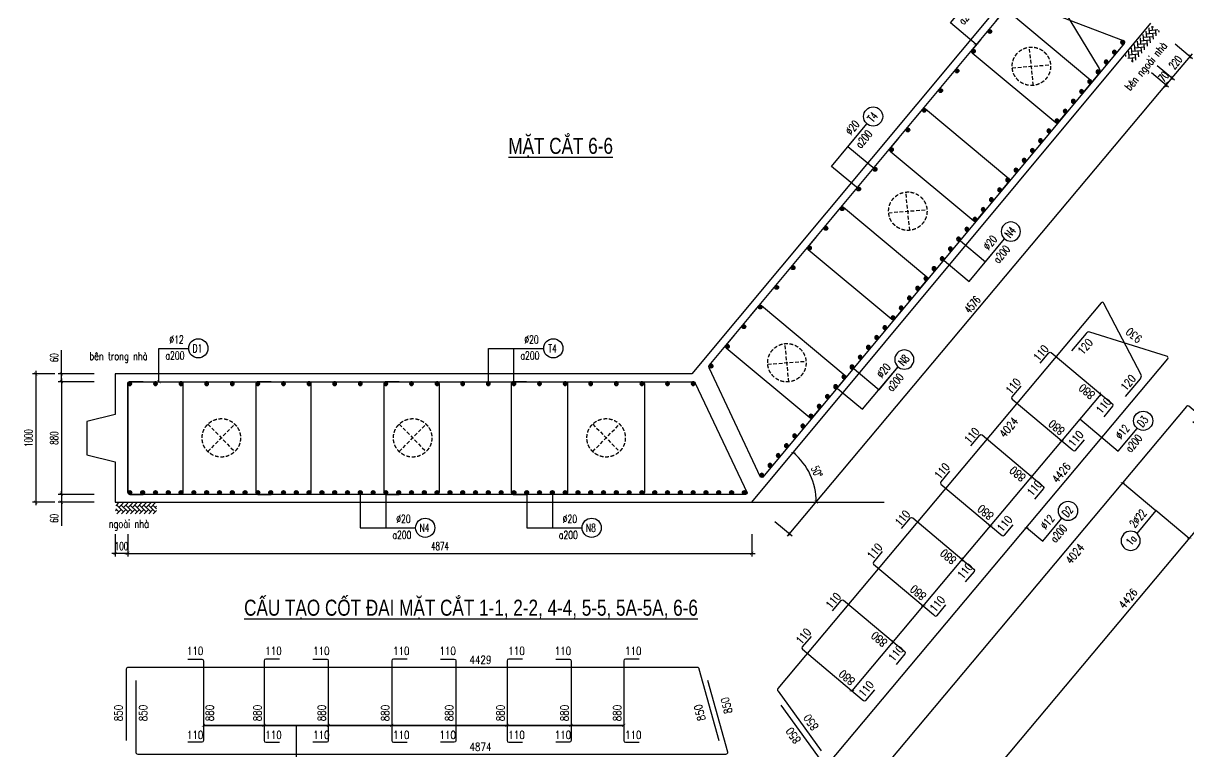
# Model space of a CAD drawing. Header units: millimetres. Extents: x -143483 to 1166745, y -1448440 to -1202244.
# Drawn here: x 1109439 to 1145852, y -1275944 to -1253205 of the extents above; entities that cross this region are included whole.
import ezdxf
from ezdxf.enums import TextEntityAlignment as Align

# ---------------------------------------------------------------- set-up
doc = ezdxf.new("R2010")
doc.units = ezdxf.units.MM
doc.header["$LTSCALE"] = 30
doc.header["$PDMODE"] = 3
doc.linetypes.add('DASHED', pattern=[19.05, 12.7, -6.35])
doc.layers.get('0').update_dxf_attribs({"lineweight": 9})
doc.layers.get('Defpoints').update_dxf_attribs({"lineweight": 9})
for name, color, linetype in [('ccu11-Cotthep', 9, 'Continuous'), ('ccu11-Dim', 8, 'Continuous'), ('ccu11-Hatch', 8, 'Continuous'), ('ccu11-Text', 31, 'Continuous'), ('ccu11-Thay', 7, 'Continuous'), ('ccu11-Thep', 4, 'Continuous'), ('ccu11-Thep doc', 4, 'Continuous'), ('ccu11-Thepdai', 6, 'Continuous'), ('Xref_ST_MBDV Cot vach 30.7.2022$0$Xref_ST_MBDV Cot vach 30.7.2022|Xref_ST_MBDV Cot vach 30.7.2022|Xref_ST_MBDV Cot vach 30.7.2022|Xref_ST_MBDV Cot vach 30.7.2022|ccu12-Thay', 7, 'Continuous')]:
    doc.layers.add(name, color=color, linetype=linetype)
doc.layers.add('ccu11-Khuat', color=9, linetype='DASHED', lineweight=30)
doc.layers.add('Vicom_thep doc', color=1, linetype='Continuous', lineweight=35)
doc.styles.add('ccu11-dim', font='vnsimli.shx', dxfattribs={"width": 0.65, "bigfont": 'bigfont.shx'})
doc.styles.add('ccu11-VnAvH-B', font='VHAVANB.TTF')
doc.styles.add('ccu11-vnsimli', font='vnsimli.shx', dxfattribs={"width": 0.8, "bigfont": 'vns.shx'})
doc.styles.add('ccu11-vnsimple', font='vnsimple.shx', dxfattribs={"bigfont": 'bigfont.shx'})
doc.styles.add('ccu11_simli', font='vnsimli.shx', dxfattribs={"width": 0.8})
doc.dimstyles.new('ccu11-100', dxfattribs={"dimscale": 100, "dimtxt": 2.5, "dimasz": 1, "dimexe": 1, "dimexo": 2, "dimgap": 1, "dimtad": 1, "dimdec": 0, "dimdsep": 46, "dimtxsty": 'ccu11-dim', "dimblk": 'ARCHTICK', "dimcen": -1, "dimdle": 1, "dimclrd": 256, "dimclre": 256, "dimclrt": 3, "dimadec": 0, "dimazin": 2, "dimtfac": 0.1, "dimtdec": 0, "dimtmove": 0, "dimatfit": 1, "dimldrblk": 'ARCHTICK', "dimfxl": 0, "dimtvp": 0.833333, "dimtolj": 1, "dimtzin": 12, "dimarcsym": 0})
doc.dimstyles.new('ccu11-100x4', dxfattribs={"dimscale": 100, "dimtxt": 2.5, "dimasz": 1, "dimexe": 1, "dimexo": 2, "dimgap": 1, "dimtad": 1, "dimdec": 0, "dimlfac": 0.25, "dimdsep": 46, "dimtxsty": 'ccu11-dim', "dimblk": 'ARCHTICK', "dimcen": -1, "dimdle": 1, "dimclrd": 256, "dimclre": 256, "dimclrt": 3, "dimadec": 0, "dimazin": 2, "dimtfac": 0.1, "dimtdec": 0, "dimtmove": 0, "dimatfit": 1, "dimldrblk": 'ARCHTICK', "dimfxl": 0, "dimtvp": 0.833333, "dimtolj": 1, "dimtzin": 12, "dimarcsym": 0})

# ---------------------------------------------------------------- blocks, each defined once
blk = doc.blocks.new('_ARCHTICK')
at = {"color": 0, "linetype": 'ByBlock', "const_width": 0.15}
blk.add_lwpolyline([(-0.5, -0.5), (0.5, 0.5)], dxfattribs=at)
blk = doc.blocks.new('*D3323')
at = {"layer": 'ccu11-Dim', "linetype": 'ByBlock', "lineweight": -2, "ltscale": 30, "transparency": 16777216}
for p, q in [((1110628, -1264153), (1110628, -1263414)), ((1111656, -1264153), (1110528, -1264153)), ((1110628, -1264393), (1110628, -1264153)), ((1111656, -1264393), (1110528, -1264393)), ((1110628, -1264393), (1110628, -1264493))]:
    blk.add_line(p, q, dxfattribs=at)
at = {"layer": 'Defpoints', "color": 0, "linetype": 'ByBlock', "ltscale": 30, "transparency": 16777216}
for p in [(1111856, -1264153), (1110628, -1264393), (1111856, -1264393)]:
    blk.add_point(p, dxfattribs=at)
at = {"layer": 'ccu11-Dim', "linetype": 'ByBlock', "lineweight": -2, "ltscale": 30, "transparency": 16777216, "xscale": 100, "yscale": 100, "zscale": 100}
for p, rotation in [((1110628, -1264153), 270), ((1110628, -1264393), 90)]:
    blk.add_blockref('_ARCHTICK', p, dxfattribs=dict(at, rotation=rotation))
at = {"layer": 'ccu11-Dim', "color": 3, "linetype": 'ByBlock', "ltscale": 30, "transparency": 16777216, "insert": (1110403, -1263645), "char_height": 250, "attachment_point": 5, "rotation": 90, "style": 'ccu11-dim'}
blk.add_mtext('\\A1;60', dxfattribs=at)
blk = doc.blocks.new('*D3324')
at = {"layer": 'ccu11-Dim', "linetype": 'ByBlock', "lineweight": -2, "ltscale": 30, "transparency": 16777216}
for p, q in [((1111656, -1264393), (1110528, -1264393)), ((1110628, -1264293), (1110628, -1268013)), ((1111656, -1267913), (1110528, -1267913))]:
    blk.add_line(p, q, dxfattribs=at)
at = {"layer": 'Defpoints', "color": 0, "linetype": 'ByBlock', "ltscale": 30, "transparency": 16777216}
for p in [(1111856, -1264393), (1110628, -1267913), (1111856, -1267913)]:
    blk.add_point(p, dxfattribs=at)
at = {"layer": 'ccu11-Dim', "linetype": 'ByBlock', "lineweight": -2, "ltscale": 30, "transparency": 16777216, "xscale": 100, "yscale": 100, "zscale": 100}
for p, rotation in [((1110628, -1264393), 90), ((1110628, -1267913), 270)]:
    blk.add_blockref('_ARCHTICK', p, dxfattribs=dict(at, rotation=rotation))
at = {"layer": 'ccu11-Dim', "color": 3, "linetype": 'ByBlock', "ltscale": 30, "transparency": 16777216, "insert": (1110403, -1266153), "char_height": 250, "attachment_point": 5, "rotation": 90, "style": 'ccu11-dim'}
blk.add_mtext('\\A1;880', dxfattribs=at)
blk = doc.blocks.new('*D3325')
at = {"layer": 'ccu11-Dim', "linetype": 'ByBlock', "lineweight": -2, "ltscale": 30, "transparency": 16777216}
for p, q in [((1110628, -1267913), (1110628, -1267813)), ((1111656, -1267913), (1110528, -1267913)), ((1111656, -1268153), (1110528, -1268153)), ((1110628, -1267913), (1110628, -1268153)), ((1110628, -1268153), (1110628, -1268893))]:
    blk.add_line(p, q, dxfattribs=at)
at = {"layer": 'Defpoints', "color": 0, "linetype": 'ByBlock', "ltscale": 30, "transparency": 16777216}
for p in [(1110628, -1267913), (1111856, -1267913), (1111856, -1268153)]:
    blk.add_point(p, dxfattribs=at)
at = {"layer": 'ccu11-Dim', "linetype": 'ByBlock', "lineweight": -2, "ltscale": 30, "transparency": 16777216, "xscale": 100, "yscale": 100, "zscale": 100}
for p, rotation in [((1110628, -1267913), 270), ((1110628, -1268153), 90)]:
    blk.add_blockref('_ARCHTICK', p, dxfattribs=dict(at, rotation=rotation))
at = {"layer": 'ccu11-Dim', "color": 3, "linetype": 'ByBlock', "ltscale": 30, "transparency": 16777216, "insert": (1110403, -1268661), "char_height": 250, "attachment_point": 5, "rotation": 90, "style": 'ccu11-dim'}
blk.add_mtext('\\A1;60', dxfattribs=at)
blk = doc.blocks.new('*D3326')
at = {"layer": 'ccu11-Dim', "linetype": 'ByBlock', "lineweight": -2, "ltscale": 30, "transparency": 16777216}
for p, q in [((1110428, -1264153), (1109728, -1264153)), ((1109828, -1264053), (1109828, -1268253)), ((1110428, -1268153), (1109728, -1268153))]:
    blk.add_line(p, q, dxfattribs=at)
at = {"layer": 'Defpoints', "color": 0, "linetype": 'ByBlock', "ltscale": 30, "transparency": 16777216}
for p in [(1110628, -1264153), (1109828, -1268153), (1110628, -1268153)]:
    blk.add_point(p, dxfattribs=at)
at = {"layer": 'ccu11-Dim', "linetype": 'ByBlock', "lineweight": -2, "ltscale": 30, "transparency": 16777216, "xscale": 100, "yscale": 100, "zscale": 100}
for p, rotation in [((1109828, -1264153), 90), ((1109828, -1268153), 270)]:
    blk.add_blockref('_ARCHTICK', p, dxfattribs=dict(at, rotation=rotation))
at = {"layer": 'ccu11-Dim', "color": 3, "linetype": 'ByBlock', "ltscale": 30, "transparency": 16777216, "insert": (1109603, -1266153), "char_height": 250, "attachment_point": 5, "rotation": 90, "style": 'ccu11-dim'}
blk.add_mtext('\\A1;1000', dxfattribs=at)
blk = doc.blocks.new('MCT')
at = {"ltscale": 0.005}
for p, q in [((-0.49, 0), (0.49, 0)), ((0.35, -0.35), (-0.35, 0.35)), ((-0.35, -0.35), (0.35, 0.35)), ((0, -0.49), (0, 0.49))]:
    blk.add_line(p, q, dxfattribs=at)
blk.add_circle((0, 0), 0.492, dxfattribs=at)
blk = doc.blocks.new('*U2281')
at = {"layer": 'ccu11-Thep doc', "xscale": -121.9200000001001, "yscale": 121.9200000001001, "zscale": 121.92, "rotation": 270}
blk.add_blockref('MCT', (0, 0), dxfattribs=at)
blk = doc.blocks.new('*U2282')
at = {"layer": 'ccu11-Thep doc', "color": 0, "linetype": 'ByBlock', "lineweight": -2, "transparency": 16777216}
for p in [(0, 0), (800, 0), (1600, 0), (2400, 0), (3200, 0), (4000, 0), (4800, 0), (5600, 0), (6400, 0), (7200, 0), (8000, 0), (8800, 0), (9600, 0), (10400, 0), (11200, 0), (12000, 0), (12800, 0), (13600, 0), (14400, 0), (15200, 0), (16000, 0), (16800, 0), (17600, 0)]:
    blk.add_blockref('*U2281', p, dxfattribs=at)
blk = doc.blocks.new('*U2285')
at = {"layer": 'ccu11-Thep doc', "xscale": -121.9200000001001, "yscale": 121.9200000001001, "zscale": 121.92, "rotation": 270}
blk.add_blockref('MCT', (0, 0), dxfattribs=at)
blk = doc.blocks.new('*U2286')
at = {"layer": 'ccu11-Thep doc', "color": 0, "linetype": 'ByBlock', "lineweight": -2, "transparency": 16777216}
for p in [(0, 0), (800, 0), (1600, 0), (2400, 0), (3200, 0), (4000, 0), (4800, 0), (5600, 0), (6400, 0), (7200, 0), (8000, 0), (8800, 0), (9600, 0), (10400, 0), (11200, 0), (12000, 0), (12800, 0), (13600, 0), (14400, 0), (15200, 0), (16000, 0), (16800, 0), (17600, 0), (18400, 0), (19200, 0)]:
    blk.add_blockref('*U2285', p, dxfattribs=at)
blk = doc.blocks.new('*D3331')
at = {"layer": 'ccu11-Dim', "linetype": 'ByBlock', "lineweight": -2, "ltscale": 30, "transparency": 16777216}
for p, q in [((1112708, -1269153), (1112708, -1269853)), ((1132203, -1269153), (1132203, -1269853)), ((1112608, -1269753), (1132303, -1269753))]:
    blk.add_line(p, q, dxfattribs=at)
at = {"layer": 'Defpoints', "color": 0, "linetype": 'ByBlock', "ltscale": 30, "transparency": 16777216}
for p in [(1112708, -1268953), (1132203, -1268953), (1132203, -1269753)]:
    blk.add_point(p, dxfattribs=at)
at = {"layer": 'ccu11-Dim', "linetype": 'ByBlock', "lineweight": -2, "ltscale": 30, "transparency": 16777216, "xscale": 100, "yscale": 100, "zscale": 100, "rotation": 180}
blk.add_blockref('_ARCHTICK', (1112708, -1269753), dxfattribs=at)
at = {"layer": 'ccu11-Dim', "linetype": 'ByBlock', "lineweight": -2, "ltscale": 30, "transparency": 16777216, "xscale": 100, "yscale": 100, "zscale": 100}
blk.add_blockref('_ARCHTICK', (1132203, -1269753), dxfattribs=at)
at = {"layer": 'ccu11-Dim', "color": 3, "linetype": 'ByBlock', "ltscale": 30, "transparency": 16777216, "insert": (1122456, -1269528), "char_height": 250, "attachment_point": 5, "style": 'ccu11-dim'}
blk.add_mtext('\\A1;4874', dxfattribs=at)
blk = doc.blocks.new('*D3332')
at = {"layer": 'ccu11-Dim', "linetype": 'ByBlock', "lineweight": -2, "ltscale": 30, "transparency": 16777216}
for p, q in [((1112308, -1269153), (1112308, -1269853)), ((1112708, -1269153), (1112708, -1269853)), ((1112308, -1269753), (1112208, -1269753)), ((1112708, -1269753), (1112308, -1269753)), ((1112708, -1269753), (1112808, -1269753))]:
    blk.add_line(p, q, dxfattribs=at)
at = {"layer": 'Defpoints', "color": 0, "linetype": 'ByBlock', "ltscale": 30, "transparency": 16777216}
for p in [(1112308, -1268953), (1112708, -1268953), (1112308, -1269753)]:
    blk.add_point(p, dxfattribs=at)
at = {"layer": 'ccu11-Dim', "linetype": 'ByBlock', "lineweight": -2, "ltscale": 30, "transparency": 16777216, "xscale": 100, "yscale": 100, "zscale": 100}
blk.add_blockref('_ARCHTICK', (1112308, -1269753), dxfattribs=at)
at = {"layer": 'ccu11-Dim', "linetype": 'ByBlock', "lineweight": -2, "ltscale": 30, "transparency": 16777216, "xscale": 100, "yscale": 100, "zscale": 100, "rotation": 180}
blk.add_blockref('_ARCHTICK', (1112708, -1269753), dxfattribs=at)
at = {"layer": 'ccu11-Dim', "color": 3, "linetype": 'ByBlock', "ltscale": 30, "transparency": 16777216, "insert": (1112508, -1269528), "char_height": 250, "attachment_point": 5, "style": 'ccu11-dim'}
blk.add_mtext('\\A1;100', dxfattribs=at)
blk = doc.blocks.new('SHD')
at = {"layer": 'ccu11-Cotthep'}
blk.add_circle((300, 0), 300, dxfattribs=at)
at = {"layer": 'ccu11-Cotthep', "color": 31, "style": 'ccu11_simli', "width": 0.8}
blk.add_attdef('DK', text='', height=250, dxfattribs=at).set_placement((-101, 65), align=Align.BOTTOM_RIGHT)
blk.add_attdef('KH', text='', height=250, dxfattribs=at).set_placement((300, 0), align=Align.MIDDLE)
blk.add_attdef('KC', text='', height=250, dxfattribs=at).set_placement((-101, -142), align=Align.TOP_RIGHT)
blk = doc.blocks.new('*D3333')
at = {"layer": 'ccu11-Dim', "lineweight": -2, "transparency": 16777216}
blk.add_arc((1132203, -1268153), 2014, 0, 50.177, dxfattribs=at)
at = {"layer": 'Defpoints', "color": 0, "transparency": 16777216}
for p in [(1144668, -1253205), (1134132, -1267573), (1132203, -1268153), (1132203, -1268153), (1136341, -1268153)]:
    blk.add_point(p, dxfattribs=at)
at = {"layer": 'ccu11-Dim', "lineweight": -2, "transparency": 16777216, "xscale": 100, "yscale": 100, "zscale": 100}
for p, rotation in [((1133493, -1266606), 140.1770003494885), ((1134217, -1268153), 270.0000000000017)]:
    blk.add_blockref('_ARCHTICK', p, dxfattribs=dict(at, rotation=rotation))
at = {"layer": 'ccu11-Dim', "color": 3, "transparency": 16777216, "insert": (1134231, -1267204), "char_height": 250, "attachment_point": 5, "rotation": 295.0885, "style": 'ccu11-dim'}
blk.add_mtext('\\A1;50\\M+1818B', dxfattribs=at)
blk = doc.blocks.new('*D3334')
at = {"layer": 'ccu11-Dim', "linetype": 'ByBlock', "lineweight": -2, "ltscale": 30, "transparency": 16777216}
for p, q in [((1145434, -1253848), (1145971, -1254298)), ((1145958, -1254157), (1145264, -1254984)), ((1144869, -1254522), (1145405, -1254972))]:
    blk.add_line(p, q, dxfattribs=at)
at = {"layer": 'Defpoints', "color": 0, "linetype": 'ByBlock', "ltscale": 30, "transparency": 16777216}
for p in [(1145281, -1253719), (1144716, -1254393), (1145328, -1254907)]:
    blk.add_point(p, dxfattribs=at)
at = {"layer": 'ccu11-Dim', "linetype": 'ByBlock', "lineweight": -2, "ltscale": 30, "transparency": 16777216, "xscale": 100, "yscale": 100, "zscale": 100}
for p, rotation in [((1145894, -1254233), 49.9999999935166), ((1145328, -1254907), 229.9999999935166)]:
    blk.add_blockref('_ARCHTICK', p, dxfattribs=dict(at, rotation=rotation))
at = {"layer": 'ccu11-Dim', "color": 3, "linetype": 'ByBlock', "ltscale": 30, "transparency": 16777216, "insert": (1145439, -1254426), "char_height": 250, "attachment_point": 5, "rotation": 50, "style": 'ccu11-dim'}
blk.add_mtext('\\A1;220', dxfattribs=at)
blk = doc.blocks.new('*D3335')
at = {"layer": 'ccu11-Dim', "linetype": 'ByBlock', "lineweight": -2, "ltscale": 30, "transparency": 16777216}
for p, q in [((1144689, -1254736), (1145225, -1255186)), ((1144869, -1254522), (1145405, -1254972)), ((1145148, -1255122), (1145084, -1255199)), ((1145328, -1254907), (1145148, -1255122)), ((1145328, -1254907), (1145393, -1254831))]:
    blk.add_line(p, q, dxfattribs=at)
at = {"layer": 'Defpoints', "color": 0, "linetype": 'ByBlock', "ltscale": 30, "transparency": 16777216}
for p in [(1144716, -1254393), (1144536, -1254608), (1145148, -1255122)]:
    blk.add_point(p, dxfattribs=at)
at = {"layer": 'ccu11-Dim', "linetype": 'ByBlock', "lineweight": -2, "ltscale": 30, "transparency": 16777216, "xscale": 100, "yscale": 100, "zscale": 100}
for p, rotation in [((1145148, -1255122), 49.99999999351658), ((1145328, -1254907), 229.9999999935166)]:
    blk.add_blockref('_ARCHTICK', p, dxfattribs=dict(at, rotation=rotation))
at = {"layer": 'ccu11-Dim', "color": 3, "linetype": 'ByBlock', "ltscale": 30, "transparency": 16777216, "insert": (1145066, -1254870), "char_height": 250, "attachment_point": 5, "rotation": 50, "style": 'ccu11-dim'}
blk.add_mtext('\\A1;70', dxfattribs=at)
blk = doc.blocks.new('*D3336')
at = {"layer": 'ccu11-Dim', "linetype": 'ByBlock', "lineweight": -2, "ltscale": 30, "transparency": 16777216}
for p, q in [((1144689, -1254736), (1145225, -1255186)), ((1133319, -1269220), (1145213, -1255045)), ((1132924, -1268757), (1133460, -1269207))]:
    blk.add_line(p, q, dxfattribs=at)
at = {"layer": 'Defpoints', "color": 0, "linetype": 'ByBlock', "ltscale": 30, "transparency": 16777216}
for p in [(1144536, -1254608), (1145148, -1255122), (1132771, -1268629)]:
    blk.add_point(p, dxfattribs=at)
at = {"layer": 'ccu11-Dim', "linetype": 'ByBlock', "lineweight": -2, "ltscale": 30, "transparency": 16777216, "xscale": 100, "yscale": 100, "zscale": 100}
for p, rotation in [((1145148, -1255122), 49.99999999351658), ((1133383, -1269143), 229.9999999935166)]:
    blk.add_blockref('_ARCHTICK', p, dxfattribs=dict(at, rotation=rotation))
at = {"layer": 'ccu11-Dim', "color": 3, "linetype": 'ByBlock', "ltscale": 30, "transparency": 16777216, "insert": (1139094, -1261988), "char_height": 250, "attachment_point": 5, "rotation": 50, "style": 'ccu11-dim'}
blk.add_mtext('\\A1;4576', dxfattribs=at)
blk = doc.blocks.new('*U2287')
at = {"layer": 'ccu11-Thep doc', "xscale": -121.9200000001001, "yscale": 121.9200000001001, "zscale": 121.92, "rotation": 270}
blk.add_blockref('MCT', (0, 0), dxfattribs=at)
blk = doc.blocks.new('*U2288')
at = {"layer": 'ccu11-Thep doc', "color": 0, "linetype": 'ByBlock', "lineweight": -2, "transparency": 16777216}
for p in [(0, 0), (800, 0), (1600, 0), (2400, 0), (3200, 0), (4000, 0), (4800, 0), (5600, 0), (6400, 0), (7200, 0), (8000, 0), (8800, 0), (9600, 0), (10400, 0), (11200, 0), (12000, 0), (12800, 0), (13600, 0), (14400, 0), (15200, 0), (16000, 0)]:
    blk.add_blockref('*U2287', p, dxfattribs=at)
blk = doc.blocks.new('*U2283')
at = {"layer": 'ccu11-Thep doc', "xscale": -121.9200000001001, "yscale": 121.9200000001001, "zscale": 121.92, "rotation": 270}
blk.add_blockref('MCT', (0, 0), dxfattribs=at)
blk = doc.blocks.new('*U2284')
at = {"layer": 'ccu11-Thep doc', "color": 0, "linetype": 'ByBlock', "lineweight": -2, "transparency": 16777216}
for p in [(0, 0), (800, 0), (1600, 0), (2400, 0), (3200, 0), (4000, 0), (4800, 0), (5600, 0), (6400, 0), (7200, 0), (8000, 0), (8800, 0), (9600, 0), (10400, 0), (11200, 0), (12000, 0), (12800, 0), (13600, 0), (14400, 0), (15200, 0), (16000, 0), (16800, 0), (17600, 0)]:
    blk.add_blockref('*U2283', p, dxfattribs=at)
blk = doc.blocks.new('ccu11_block_thep')
at = {"layer": 'ccu11-Thep', "color": 3}
for p, q in [((-0.4, 0), (0.4, 0)), ((-0.28, 0.28), (0.28, -0.28)), ((0.28, 0.28), (-0.28, -0.28)), ((0, 0.4), (0, -0.4))]:
    blk.add_line(p, q, dxfattribs=at)
at = {"layer": 'ccu11-Thep', "color": 1, "const_width": 0.0667}
blk.add_lwpolyline([(-0.4, 0, 1), (0.4, 0, 1), (-0.4, 0, 1)], format="xyb", dxfattribs=at)
at = {"layer": 'ccu11-Thep', "color": 1}
blk.add_circle((0, 0), 0.4, dxfattribs=at)
blk = doc.blocks.new('*U2289')
at = {"layer": 'Vicom_thep doc', "xscale": -150, "yscale": 150, "zscale": 150, "rotation": 180}
blk.add_blockref('ccu11_block_thep', (0, 0), dxfattribs=at)
blk = doc.blocks.new('*U2290')
at = {"layer": 'ccu11-Thep doc', "color": 0, "linetype": 'ByBlock', "lineweight": -2, "transparency": 16777216}
for p in [(0, 0), (800, 0), (1600, 0), (2400, 0), (3200, 0), (4000, 0), (4800, 0), (5600, 0), (6400, 0), (7200, 0), (8000, 0), (8800, 0), (9600, 0), (10400, 0), (11200, 0), (12000, 0), (12800, 0), (13600, 0), (14400, 0), (15200, 0), (16000, 0), (16800, 0), (17600, 0), (18400, 0)]:
    blk.add_blockref('*U2289', p, dxfattribs=at)
blk = doc.blocks.new('*U2291')
at = {"layer": 'Vicom_thep doc', "xscale": -150, "yscale": 150, "zscale": 150, "rotation": 180}
blk.add_blockref('ccu11_block_thep', (0, 0), dxfattribs=at)
blk = doc.blocks.new('*U2292')
at = {"layer": 'ccu11-Thep doc', "color": 0, "linetype": 'ByBlock', "lineweight": -2, "transparency": 16777216}
for p in [(0, 0), (800, 0), (1600, 0), (2400, 0), (3200, 0), (4000, 0), (4800, 0), (5600, 0), (6400, 0), (7200, 0), (8000, 0), (8800, 0), (9600, 0), (10400, 0), (11200, 0), (12000, 0), (12800, 0), (13600, 0), (14400, 0), (15200, 0), (16000, 0), (16800, 0)]:
    blk.add_blockref('*U2291', p, dxfattribs=at)

msp = doc.modelspace()

# ---------------------------------------------------------------- hatches: boundary and pattern name
at = {"layer": 'ccu11-Hatch', "ltscale": 10}
h = msp.add_hatch(dxfattribs=at)
h.set_pattern_fill('AR-HBONE', color=256, scale=25, angle=320.177, style=0)
h.set_pattern_definition([(95.1770003, (-2309180.95, -2621953.68), (90.5687895, 108.6153505), [300, -100]), (5.1770003, (-2309189.97, -2621854.09), (90.5687895, 108.6153505), [300, -100])])
h.paths.add_polyline_path([(1143861.54, -1254214.75), (1144132.44, -1254440.64), (1144960.09, -1253448.08), (1144678.2, -1253268.82)])
h = msp.add_hatch(dxfattribs=at)
h.set_pattern_fill('AR-HBONE', color=256, scale=25, angle=270, style=0)
h.set_pattern_definition([(45, (-2140686.93, 507934.23), (141.4213562, 4e-14), [300, -100]), (315, (-2140616.22, 508004.94), (141.4213562, 4e-14), [300, -100])])
h.paths.add_polyline_path([(1113600.06, -1268169.24), (1113600.06, -1268521.97), (1112307.7, -1268521.97), (1112350.56, -1268190.67)])

# ---------------------------------------------------------------- linework, layer by layer
at = {"layer": 'ccu11-Dim'}
msp.add_lwpolyline([(1132203.49, -1268153.04), (1136340.53, -1268153.04)], dxfattribs=at)
at = {"layer": 'ccu11-Khuat', "ltscale": 0.3}
for p, q in [((1140998.35, -1255143.26), (1140875.66, -1253949.55)), ((1140338.84, -1254593.33), (1141535.17, -1254499.47)), ((1137137.07, -1259667.03), (1137014.38, -1258473.31)), ((1136477.56, -1259117.1), (1137673.88, -1259023.24)), ((1133358.82, -1264398.31), (1133236.13, -1263204.59)), ((1132699.31, -1263848.38), (1133895.64, -1263754.52)), ((1115206.8, -1265717.33), (1116045.03, -1266576.03)), ((1115206.8, -1266576.03), (1116045.03, -1265717.33)), ((1121184.7, -1265717.33), (1122022.94, -1266576.03)), ((1121184.7, -1266576.03), (1122022.94, -1265717.33)), ((1127229.53, -1265717.33), (1128067.76, -1266576.03)), ((1127229.53, -1266576.03), (1128067.76, -1265717.33))]:
    msp.add_line(p, q, dxfattribs=at)
for centre in [(1140937.01, -1254546.4), (1137075.72, -1259070.17), (1133297.47, -1263801.45), (1115625.91, -1266146.68), (1121603.82, -1266146.68), (1127648.64, -1266146.68)]:
    msp.add_circle(centre, 600, dxfattribs=at)
at = {"layer": 'ccu11-Thay'}
for p, q in [((1112307.7, -1264153.04), (1112307.7, -1265413.04)), ((1112307.7, -1265413.04), (1111427.94, -1265633.04)), ((1111427.94, -1265633.04), (1111427.94, -1266673.04)), ((1111427.94, -1266673.04), (1112307.7, -1266893.04)), ((1112307.7, -1266893.04), (1112307.7, -1268153.04))]:
    msp.add_line(p, q, dxfattribs=at)
at = {"layer": 'ccu11-Thepdai'}
for points in [[(1139892.31, -1253060.99), (1140353.71, -1252507.65, -0.23620228), (1140496.52, -1252481.21), (1143805.88, -1253738.32, -0.5204497), (1143831.6, -1253833.18), (1132543.2, -1267370.88, -0.41421356), (1132472.78, -1267377.26), (1130872.83, -1263955.75, -0.41421356), (1130866.45, -1263885.33), (1141128.14, -1251578.91, -0.5204497), (1141226.08, -1251587.15), (1143057.51, -1254616.68, -0.23620228), (1143057.17, -1254761.92), (1142595.77, -1255315.26)], [(1139833.52, -1253131.49), (1140102.5, -1252808.92, -0.41421356), (1140187.01, -1252801.26), (1142798.3, -1254978.69, -0.41421356), (1142805.95, -1255063.19), (1142536.98, -1255385.76)], [(1139346.81, -1253715.19), (1139077.83, -1254037.76, 0.41421356), (1139085.49, -1254122.27), (1141696.78, -1256299.69, 0.41421356), (1141781.28, -1256292.03), (1142050.26, -1255969.46)], [(1137271.85, -1256203.6), (1137540.83, -1255881.03, -0.41421356), (1137625.33, -1255873.37), (1140236.62, -1258050.79, -0.41421356), (1140244.28, -1258135.3), (1139975.3, -1258457.87)], [(1136785.13, -1256787.3), (1136516.16, -1257109.87, 0.41421356), (1136523.81, -1257194.38), (1139135.1, -1259371.8, 0.41421356), (1139219.61, -1259364.14), (1139488.59, -1259041.57)], [(1134710.18, -1259275.7), (1134979.15, -1258953.13, -0.41421356), (1135063.66, -1258945.48), (1137674.95, -1261122.9, -0.41421356), (1137682.61, -1261207.4), (1137413.63, -1261529.98)], [(1134223.46, -1259859.4), (1133954.49, -1260181.97, 0.41421356), (1133962.14, -1260266.48), (1136573.43, -1262443.9, 0.41421356), (1136657.94, -1262436.25), (1136926.91, -1262113.68)], [(1132148.51, -1262347.81), (1132417.48, -1262025.24, -0.41421356), (1132501.99, -1262017.58), (1135113.28, -1264195, -0.41421356), (1135120.94, -1264279.51), (1134851.96, -1264602.08)], [(1143879.43, -1264855.81), (1144342.54, -1264303.89, 0.26628921), (1144365.31, -1264177.09), (1143201.32, -1261955.75, 0.64209887), (1143113.66, -1261931.59), (1133013.03, -1273969.06, 0.41421356), (1133020.42, -1274053.59), (1134367.74, -1275923.37)], [(1131661.79, -1262931.51), (1131392.81, -1263254.08, 0.41421356), (1131400.47, -1263338.59), (1134011.76, -1265516.01, 0.41421356), (1134096.27, -1265508.35), (1134365.24, -1265185.78)], [(1133108.74, -1274493.58), (1134467.97, -1276373.36, 0.41421356), (1134552.5, -1276365.96), (1145197.93, -1263679.22, 0.65283078), (1145157.41, -1263597.13), (1142764.68, -1262843.77, 0.30093739), (1142643.76, -1262888.21), (1142185.46, -1263434.39)], [(1113187.7, -1264393.04), (1112767.7, -1264393.04, 0.41421356), (1112707.7, -1264453.04), (1112707.7, -1267853.04, 0.41421356), (1112767.7, -1267913.04), (1113187.7, -1267913.04)], [(1132005.7, -1267913.04), (1112767.7, -1267913.04, -0.41421356), (1112707.7, -1267853.04), (1112707.7, -1264443.04, -0.41421356), (1112757.7, -1264393.04), (1130385.7, -1264393.04, -0.41421356), (1130435.7, -1264443.04), (1132055.7, -1267863.04, -0.41421356), (1132005.7, -1267913.04)], [(1113947.7, -1264393.04), (1114367.7, -1264393.04, -0.41421356), (1114427.7, -1264453.04), (1114427.7, -1267853.04, -0.41421356), (1114367.7, -1267913.04), (1113947.7, -1267913.04)], [(1117187.7, -1264393.04), (1116767.7, -1264393.04, 0.41421356), (1116707.7, -1264453.04), (1116707.7, -1267853.04, 0.41421356), (1116767.7, -1267913.04), (1117187.7, -1267913.04)], [(1117947.7, -1264393.04), (1118367.7, -1264393.04, -0.41421356), (1118427.7, -1264453.04), (1118427.7, -1267853.04, -0.41421356), (1118367.7, -1267913.04), (1117947.7, -1267913.04)], [(1121187.7, -1264393.04), (1120767.7, -1264393.04, 0.41421356), (1120707.7, -1264453.04), (1120707.7, -1267853.04, 0.41421356), (1120767.7, -1267913.04), (1121187.7, -1267913.04)], [(1121947.7, -1264393.04), (1122367.7, -1264393.04, -0.41421356), (1122427.7, -1264453.04), (1122427.7, -1267853.04, -0.41421356), (1122367.7, -1267913.04), (1121947.7, -1267913.04)], [(1125164.45, -1264393.04), (1124744.45, -1264393.04, 0.41421356), (1124684.45, -1264453.04), (1124684.45, -1267853.04, 0.41421356), (1124744.45, -1267913.04), (1125164.45, -1267913.04)], [(1125963.96, -1264393.04), (1126383.96, -1264393.04, -0.41421356), (1126443.96, -1264453.04), (1126443.96, -1267853.04, -0.41421356), (1126383.96, -1267913.04), (1125963.96, -1267913.04)], [(1128367.68, -1264393.04), (1128787.68, -1264393.04, -0.41421356), (1128847.68, -1264453.04), (1128847.68, -1267853.04, -0.41421356), (1128787.68, -1267913.04), (1128367.68, -1267913.04)], [(1147546.21, -1266580.37), (1145853.26, -1265159.81, 0.41421356), (1145782.81, -1265165.98), (1136168.58, -1276623.78, 0.41421356), (1136174.74, -1276694.22), (1137530.41, -1278516.74)], [(1112667.89, -1275594.83), (1112667.89, -1273360.85, -0.41421356), (1112727.89, -1273300.85), (1130487.26, -1273300.85, -0.41421356), (1130547.26, -1273360.85), (1131167.87, -1275594.83)], [(1112952.89, -1273726.87), (1112952.89, -1275960.85, 0.41421356), (1113012.89, -1276020.85), (1131392.98, -1276020.85, 0.41421356), (1131452.98, -1275960.85), (1130832.37, -1273726.87)]]:
    msp.add_lwpolyline(points, format="xyb", dxfattribs=at)
at = {"layer": 'ccu11-Thepdai', "flags": 128}
for points in [[(1141209, -1263816.83), (1141485.4, -1263487.43, -0.38911631), (1141555.84, -1263481.27), (1143428.64, -1265052.73), (1143468.7, -1265086.35, -0.38911631), (1143474.87, -1265156.79), (1143198.47, -1265486.19)], [(1140604.25, -1264537.54), (1140327.85, -1264866.94, 0.38911631), (1140334.01, -1264937.38), (1142206.81, -1266508.85), (1142246.88, -1266542.47, 0.38911631), (1142317.32, -1266536.3), (1142593.72, -1266206.9)], [(1139048.46, -1266391.66), (1139324.86, -1266062.26, -0.38911631), (1139395.3, -1266056.1), (1141268.1, -1267627.56), (1141308.17, -1267661.18, -0.38911631), (1141314.33, -1267731.62), (1141037.93, -1268061.02)], [(1138379.75, -1267188.6), (1138103.35, -1267518, 0.38911631), (1138109.51, -1267588.44), (1139982.31, -1269159.9), (1140022.38, -1269193.52, 0.38911631), (1140092.82, -1269187.36), (1140369.22, -1268857.96)], [(1136881.1, -1268974.62), (1137157.5, -1268645.22, -0.38911631), (1137227.94, -1268639.06), (1139100.74, -1270210.52), (1139140.8, -1270244.14, -0.38911631), (1139146.97, -1270314.58), (1138870.57, -1270643.98)], [(1136276.35, -1269695.33), (1135999.95, -1270024.73, 0.38911631), (1136006.11, -1270095.17), (1137878.91, -1271666.64), (1137918.98, -1271700.26, 0.38911631), (1137989.42, -1271694.09), (1138265.82, -1271364.69)], [(1134720.56, -1271549.45), (1134996.96, -1271220.05, -0.38911631), (1135067.4, -1271213.89), (1136940.2, -1272785.35), (1136980.27, -1272818.97, -0.38911631), (1136986.43, -1272889.41), (1136710.03, -1273218.81)], [(1134051.85, -1272346.39), (1133775.45, -1272675.79, 0.38911631), (1133781.61, -1272746.23), (1135654.41, -1274317.69), (1135694.48, -1274351.31, 0.38911631), (1135764.92, -1274345.15), (1136041.32, -1274015.75)], [(1114584.09, -1273053.6), (1115014.09, -1273053.6, -0.38911631), (1115064.09, -1273103.6), (1115064.09, -1275548.37), (1115064.09, -1275600.66, -0.38911631), (1115014.09, -1275650.66), (1114584.09, -1275650.66)], [(1117442.23, -1273053.6), (1117012.23, -1273053.6, 0.38911631), (1116962.23, -1273103.6), (1116962.23, -1275548.37), (1116962.23, -1275600.66, 0.38911631), (1117012.23, -1275650.66), (1117442.23, -1275650.66)], [(1118488.61, -1273053.6), (1118918.61, -1273053.6, -0.38911631), (1118968.61, -1273103.6), (1118968.61, -1275548.37), (1118968.61, -1275600.66, -0.38911631), (1118918.61, -1275650.66), (1118488.61, -1275650.66)], [(1121432.74, -1273053.6), (1121002.74, -1273053.6, 0.38911631), (1120952.74, -1273103.6), (1120952.74, -1275548.37), (1120952.74, -1275600.66, 0.38911631), (1121002.74, -1275650.66), (1121432.74, -1275650.66)], [(1122473.07, -1273053.6), (1122903.07, -1273053.6, -0.38911631), (1122953.07, -1273103.6), (1122953.07, -1275548.37), (1122953.07, -1275600.66, -0.38911631), (1122903.07, -1275650.66), (1122473.07, -1275650.66)], [(1125035.37, -1273053.6), (1124605.37, -1273053.6, 0.38911631), (1124555.37, -1273103.6), (1124555.37, -1275548.37), (1124555.37, -1275600.66, 0.38911631), (1124605.37, -1275650.66), (1125035.37, -1275650.66)], [(1126075.71, -1273053.6), (1126505.71, -1273053.6, -0.38911631), (1126555.71, -1273103.6), (1126555.71, -1275548.37), (1126555.71, -1275600.66, -0.38911631), (1126505.71, -1275650.66), (1126075.71, -1275650.66)], [(1128681.41, -1273053.6), (1128251.41, -1273053.6, 0.38911631), (1128201.41, -1273103.6), (1128201.41, -1275548.37), (1128201.41, -1275600.66, 0.38911631), (1128251.41, -1275650.66), (1128681.41, -1275650.66)]]:
    msp.add_lwpolyline(points, format="xyb", dxfattribs=at)
at = {"layer": 'ccu11-Thepdai', "linetype": 'ByBlock', "ltscale": 30}
msp.add_lwpolyline([(1136305.62, -1277176.09), (1137661.3, -1278998.61, 0.41421356), (1137731.74, -1278992.44), (1147683.26, -1267132.68, 0.41421356), (1147677.1, -1267062.24), (1145984.14, -1265641.68)], format="xyb", dxfattribs=at)
at = {"layer": 'Xref_ST_MBDV Cot vach 30.7.2022$0$Xref_ST_MBDV Cot vach 30.7.2022|Xref_ST_MBDV Cot vach 30.7.2022|Xref_ST_MBDV Cot vach 30.7.2022|Xref_ST_MBDV Cot vach 30.7.2022|ccu12-Thay', "ltscale": 10}
for p, q in [((1141596.07, -1250642.99), (1130330.73, -1264153.04)), ((1132203.49, -1268153.04), (1144668.17, -1253204.66)), ((1130330.73, -1264153.04), (1112307.7, -1264153.04)), ((1112307.7, -1268153.04), (1132203.49, -1268153.04))]:
    msp.add_line(p, q, dxfattribs=at)

# ---------------------------------------------------------------- block references
at = {"layer": 'ccu11-Cotthep'}
ref = msp.add_blockref('SHD', (1139007.8, -1252482.41), dxfattribs=dict(at, xscale=-1, rotation=230))
ref.add_attrib('KH', 'D2', dxfattribs={"color": 31, "height": 250, "rotation": 50, "style": 'ccu11-vnsimple', "width": 0.7}).set_placement((1139184.56, -1252271.75), align=Align.MIDDLE_CENTER)
ref.add_attrib('KC', 'a200', dxfattribs={"color": 31, "height": 250, "rotation": 50, "style": 'ccu11-vnsimple', "width": 0.7}).set_placement((1138817.62, -1252882.3), align=Align.TOP_CENTER)
ref.add_attrib('DK', '`12', dxfattribs={"color": 31, "height": 250, "rotation": 50, "style": 'ccu11-vnsimple', "width": 0.7}).set_placement((1138710.44, -1252729.97), align=Align.BOTTOM_CENTER)
ref = msp.add_blockref('SHD', (1135800.25, -1256344.48), dxfattribs=dict(at, rotation=50.17700000000001))
ref.add_attrib('KH', 'T4', dxfattribs={"color": 31, "height": 250, "rotation": 50.177, "style": 'ccu11-vnsimple', "width": 0.7}).set_placement((1135976.36, -1256133.28), align=Align.MIDDLE_CENTER)
ref.add_attrib('KC', 'a200', dxfattribs={"color": 31, "height": 250, "rotation": 50.177, "style": 'ccu11-vnsimple', "width": 0.7}).set_placement((1135602.58, -1256737.69), align=Align.TOP_CENTER)
ref.add_attrib('DK', '`20', dxfattribs={"color": 31, "height": 250, "rotation": 50.177, "style": 'ccu11-vnsimple', "width": 0.7}).set_placement((1135498.78, -1256588.9), align=Align.BOTTOM_CENTER)
ref = msp.add_blockref('SHD', (1140101.77, -1259935.73), dxfattribs=dict(at, xscale=-1, rotation=230))
ref.add_attrib('KH', 'N4', dxfattribs={"color": 31, "height": 250, "rotation": 50, "style": 'ccu11-vnsimple', "width": 0.7}).set_placement((1140278.53, -1259725.07), align=Align.MIDDLE_CENTER)
ref.add_attrib('KC', 'a200', dxfattribs={"color": 31, "height": 250, "rotation": 50, "style": 'ccu11-vnsimple', "width": 0.7}).set_placement((1139911.05, -1260335.18), align=Align.TOP_CENTER)
ref.add_attrib('DK', '`20', dxfattribs={"color": 31, "height": 250, "rotation": 50, "style": 'ccu11-vnsimple', "width": 0.7}).set_placement((1139799.23, -1260178.96), align=Align.BOTTOM_CENTER)
ref = msp.add_blockref('SHD', (1114606.38, -1263352.68), dxfattribs=at)
ref.add_attrib('KH', 'D1', dxfattribs={"color": 31, "height": 250, "style": 'ccu11-vnsimple', "width": 0.7}).set_placement((1114881.38, -1263352.68), align=Align.MIDDLE_CENTER)
ref.add_attrib('KC', 'a200', dxfattribs={"color": 31, "height": 250, "style": 'ccu11-vnsimple', "width": 0.7}).set_placement((1114177.8, -1263452.68), align=Align.TOP_CENTER)
ref.add_attrib('DK', '`12', dxfattribs={"color": 31, "height": 250, "style": 'ccu11-vnsimple', "width": 0.7}).set_placement((1114225.6, -1263277.68), align=Align.BOTTOM_CENTER)
ref = msp.add_blockref('SHD', (1125697.87, -1263352.68), dxfattribs=at)
ref.add_attrib('KH', 'T4', dxfattribs={"color": 31, "height": 250, "style": 'ccu11-vnsimple', "width": 0.7}).set_placement((1125972.87, -1263352.68), align=Align.MIDDLE_CENTER)
ref.add_attrib('KC', 'a200', dxfattribs={"color": 31, "height": 250, "style": 'ccu11-vnsimple', "width": 0.7}).set_placement((1125269.29, -1263452.68), align=Align.TOP_CENTER)
ref.add_attrib('DK', '`20', dxfattribs={"color": 31, "height": 250, "style": 'ccu11-vnsimple', "width": 0.7}).set_placement((1125317.09, -1263277.68), align=Align.BOTTOM_CENTER)
ref = msp.add_blockref('SHD', (1136774.03, -1263931.51), dxfattribs=dict(at, xscale=-1, rotation=230))
ref.add_attrib('KH', 'N8', dxfattribs={"color": 31, "height": 250, "rotation": 50, "style": 'ccu11-vnsimple', "width": 0.7}).set_placement((1136950.8, -1263720.85), align=Align.MIDDLE_CENTER)
ref.add_attrib('KC', 'a200', dxfattribs={"color": 31, "height": 250, "rotation": 50, "style": 'ccu11-vnsimple', "width": 0.7}).set_placement((1136583.32, -1264330.95), align=Align.TOP_CENTER)
ref.add_attrib('DK', '`20', dxfattribs={"color": 31, "height": 250, "rotation": 50, "style": 'ccu11-vnsimple', "width": 0.7}).set_placement((1136471.5, -1264174.73), align=Align.BOTTOM_CENTER)
ref = msp.add_blockref('SHD', (1144236.95, -1265843.42), dxfattribs=dict(at, rotation=50))
ref.add_attrib('KH', 'D3', dxfattribs={"color": 31, "height": 250, "rotation": 50, "style": 'ccu11-vnsimple', "width": 0.7}).set_placement((1144413.72, -1265632.76), align=Align.MIDDLE_CENTER)
ref.add_attrib('KC', 'a200', dxfattribs={"color": 31, "height": 250, "rotation": 50, "style": 'ccu11-vnsimple', "width": 0.7}).set_placement((1144038.07, -1266236.01), align=Align.TOP_CENTER)
ref.add_attrib('DK', '`12', dxfattribs={"color": 31, "height": 250, "rotation": 50, "style": 'ccu11-vnsimple', "width": 0.7}).set_placement((1143934.73, -1266086.91), align=Align.BOTTOM_CENTER)
at = {"layer": 'ccu11-Cotthep', "yscale": 100, "zscale": 100}
for p, xscale, rotation in [((1141881.7, -1266236.05), -100, 230), ((1140932.58, -1267367.17), 100, 229.9999999999999), ((1139657.2, -1268887.1), -100, 230), ((1137553.8, -1271393.84), -100, 230), ((1136604.68, -1272524.96), 100, 229.9999999999999), ((1135329.3, -1274044.9), -100, 230), ((1115064.09, -1275123.97), 100, 180), ((1116962.23, -1275123.97), 100, 180), ((1118968.61, -1275123.97), 100, 180), ((1120952.74, -1275123.97), 100, 180), ((1124555.37, -1275123.97), 100, 180), ((1126555.71, -1275123.97), 100, 180), ((1128201.41, -1275123.97), 100, 180)]:
    msp.add_blockref('_ARCHTICK', p, dxfattribs=dict(at, xscale=xscale, rotation=rotation))
at = {"layer": 'ccu11-Cotthep'}
ref = msp.add_blockref('SHD', (1141889.68, -1268657.9), dxfattribs=dict(at, rotation=50))
ref.add_attrib('KH', 'D2', dxfattribs={"color": 31, "height": 250, "rotation": 50, "style": 'ccu11-vnsimple', "width": 0.7}).set_placement((1142066.44, -1268447.24), align=Align.MIDDLE_CENTER)
ref.add_attrib('KC', 'a200', dxfattribs={"color": 31, "height": 250, "rotation": 50, "style": 'ccu11-vnsimple', "width": 0.7}).set_placement((1141690.79, -1269050.5), align=Align.TOP_CENTER)
ref.add_attrib('DK', '`12', dxfattribs={"color": 31, "height": 250, "rotation": 50, "style": 'ccu11-vnsimple', "width": 0.7}).set_placement((1141587.46, -1268901.39), align=Align.BOTTOM_CENTER)
ref = msp.add_blockref('SHD', (1121696.7, -1268953.4), dxfattribs=at)
ref.add_attrib('KH', 'N4', dxfattribs={"color": 31, "height": 250, "style": 'ccu11-vnsimple', "width": 0.7}).set_placement((1121971.7, -1268953.4), align=Align.MIDDLE_CENTER)
ref.add_attrib('KC', 'a200', dxfattribs={"color": 31, "height": 250, "style": 'ccu11-vnsimple', "width": 0.7}).set_placement((1121268.12, -1269053.4), align=Align.TOP_CENTER)
ref.add_attrib('DK', '`20', dxfattribs={"color": 31, "height": 250, "style": 'ccu11-vnsimple', "width": 0.7}).set_placement((1121315.92, -1268878.4), align=Align.BOTTOM_CENTER)
ref = msp.add_blockref('SHD', (1126897.87, -1268953.4), dxfattribs=at)
ref.add_attrib('KH', 'N8', dxfattribs={"color": 31, "height": 250, "style": 'ccu11-vnsimple', "width": 0.7}).set_placement((1127172.87, -1268953.4), align=Align.MIDDLE_CENTER)
ref.add_attrib('KC', 'a200', dxfattribs={"color": 31, "height": 250, "style": 'ccu11-vnsimple', "width": 0.7}).set_placement((1126469.29, -1269053.4), align=Align.TOP_CENTER)
ref.add_attrib('DK', '`20', dxfattribs={"color": 31, "height": 250, "style": 'ccu11-vnsimple', "width": 0.7}).set_placement((1126517.09, -1268878.4), align=Align.BOTTOM_CENTER)
ref = msp.add_blockref('SHD', (1144232.28, -1269129.61), dxfattribs=dict(at, xscale=-1, rotation=49.99999999999999))
ref.add_attrib('KH', '1a', dxfattribs={"color": 31, "height": 250, "rotation": 50, "style": 'ccu11-vnsimple', "width": 0.7}).set_placement((1144055.52, -1269340.27), align=Align.MIDDLE_CENTER)
ref.add_attrib('DK', '2`22', dxfattribs={"color": 31, "height": 250, "rotation": 50, "style": 'ccu11-vnsimple', "width": 0.7}).set_placement((1144419.59, -1268789.71), align=Align.BOTTOM_CENTER)
at = {"layer": 'ccu11-Thep doc', "xscale": -1}
for name, p, rotation in [('*U2288', (1141173.2, -1251618.01), 50.17700069890327), ('*U2286', (1112767.7, -1267853.04), 180), ('*U2290', (1113168.87, -1267853.04), 180)]:
    msp.add_blockref(name, p, dxfattribs=dict(at, rotation=rotation))
at = {"layer": 'ccu11-Thep doc'}
for name, p, rotation in [('*U2284', (1143785.04, -1253795.88), 230.1770000001006), ('*U2292', (1143529.41, -1254103.54), 230.177)]:
    msp.add_blockref(name, p, dxfattribs=dict(at, rotation=rotation))
msp.add_blockref('*U2282', (1112767.7, -1264453.04), dxfattribs=at)

# ---------------------------------------------------------------- texts
at = {"layer": 'ccu11-Text', "linetype": 'Continuous', "style": 'ccu11-vnsimli', "width": 0.75}
msp.add_text('bªn ngoµi nhµ', height=250, rotation=50.177, dxfattribs=at).set_placement((1144609.46, -1254623.87), align=Align.CENTER)
at = {"layer": 'ccu11-Text', "color": 6, "style": 'ccu11-VnAvH-B', "width": 0.8}
for s, p in [('%%UmÆt c¾t 6-6', (1126228.78, -1257280.13)), ('%%ucÊu t¹o cèt ®ai mÆt c¾t 1-1, 2-2, 4-4, 5-5, 5a-5a, 6-6', (1123426.98, -1271699.45))]:
    msp.add_text(s, height=500, dxfattribs=at).set_placement(p, align=Align.CENTER)
at = {"layer": 'ccu11-Text', "style": 'ccu11-vnsimli', "width": 0.8}
for s, rotation, p in [('930', 140, (1144417.42, -1263015.93)), ('120', 50, (1142546.8, -1263574.11)), ('110', 50, (1141165.51, -1263774.64)), ('120', 50, (1143889.76, -1264700.98)), ('110', 50, (1140298.04, -1264808.46)), ('880', 140, (1142946.37, -1264769.05)), ('110', 50, (1143122.54, -1265416.77)), ('4024', 50, (1140104.88, -1266163.36)), ('880', 140, (1142004.39, -1265891.66)), ('110', 50, (1139004.98, -1266349.47)), ('110', 50, (1142255.06, -1266450.6)), ('110', 50, (1138073.54, -1267459.52)), ('880', 140, (1140785.84, -1267343.88)), ('4426', 50, (1141744.33, -1267578.49)), ('110', 50, (1140962, -1267991.6)), ('880', 140, (1139779.89, -1268542.71)), ('110', 50, (1136837.61, -1268932.43)), ('110', 50, (1140030.56, -1269101.65)), ('110', 50, (1135970.14, -1269966.25)), ('880', 140, (1138618.47, -1269926.84)), ('4024', 50, (1142171.07, -1270108.18)), ('110', 50, (1138794.64, -1270574.57)), ('880', 140, (1137676.49, -1271049.45)), ('110', 50, (1134677.08, -1271507.26)), ('110', 50, (1137927.16, -1271608.39)), ('4426', 50, (1143833.97, -1271503.52)), ('110', 50, (1133745.64, -1272617.31)), ('880', 140, (1136457.94, -1272501.67)), ('110', 50, (1136634.1, -1273149.39)), ('880', 140, (1135451.99, -1273700.5)), ('110', 50, (1135702.66, -1274259.44)), ('850', 104.9241, (1131599.15, -1274719)), ('850', 90, (1112538.84, -1274996.58)), ('850', 90, (1113307.03, -1274996.58)), ('880', 90, (1115386.97, -1274996.58)), ('880', 90, (1116881.2, -1274996.58)), ('880', 90, (1118887.57, -1274996.58)), ('880', 90, (1120871.7, -1274996.58)), ('880', 90, (1122872.04, -1274996.58)), ('880', 90, (1124474.34, -1274996.58)), ('880', 90, (1126474.67, -1274996.58)), ('880', 90, (1128120.37, -1274996.58)), ('850', 104.9241, (1130762.76, -1274941.92)), ('850', 125.699677, (1134301.96, -1275164.14)), ('850', 125.699677, (1133749.82, -1275577.49))]:
    msp.add_text(s, height=250, rotation=rotation, dxfattribs=at).set_placement(p)
at = {"layer": 'ccu11-Text', "linetype": 'Continuous', "style": 'ccu11-vnsimli', "width": 0.75}
for s, p in [('bªn trong nhµ', (1112413.06, -1263716.27)), ('ngoµi nhµ', (1112736.87, -1268956.36))]:
    msp.add_text(s, height=250, dxfattribs=at).set_placement(p, align=Align.CENTER)
at = {"layer": 'ccu11-Text', "style": 'ccu11-vnsimli', "width": 0.8}
for s, p in [('110', (1114550.36, -1272924.48)), ('110', (1116999.77, -1272924.48)), ('110', (1118492.97, -1272924.48)), ('110', (1120990.28, -1272924.48)), ('110', (1122439.34, -1272924.48)), ('4429', (1123378.96, -1273200.85)), ('110', (1124592.91, -1272924.48)), ('110', (1126041.98, -1272924.48)), ('110', (1128238.95, -1272924.48)), ('110', (1114550.36, -1275547.88)), ('110', (1116999.77, -1275547.88)), ('110', (1118492.97, -1275547.88)), ('110', (1120990.28, -1275547.88)), ('110', (1122439.34, -1275547.88)), ('110', (1124592.91, -1275547.88)), ('110', (1126041.98, -1275547.88)), ('110', (1128238.95, -1275547.88)), ('4874', (1123378.96, -1275920.85))]:
    msp.add_text(s, height=250, dxfattribs=at).set_placement(p)

# ---------------------------------------------------------------- dimensions: what is measured, and where the dimension line sits
at = {"layer": 'ccu11-Dim'}
dim = msp.add_angular_dim_2l(base=(1134132.12, -1267573.48), line1=((1132203.49, -1268153.04), (1136340.53, -1268153.04)), line2=((1132203.49, -1268153.04), (1144668.17, -1253204.66)), dimstyle='ccu11-100', override={"dimadec": 0}, dxfattribs=at)
dim.commit()
dim.dimension.update_dxf_attribs({"geometry": '*D3333', "text_midpoint": (1134231.09, -1267203.74)})
at = {"layer": 'ccu11-Dim', "linetype": 'ByBlock', "ltscale": 30}
for base, p1, p2, angle, picture, middle in [((1145328.47, -1254907.47), (1145281.28, -1253719.12), (1144715.63, -1254393.24), 50, '*D3334', (1145438.93, -1254425.79)), ((1145148.49, -1255121.96), (1132770.54, -1268628.85), (1144535.65, -1254607.73), 50, '*D3336', (1139093.57, -1261987.9)), ((1109827.94, -1268153.04), (1110627.94, -1264153.04), (1110627.94, -1268153.04), 90, '*D3326', (1109602.94, -1266153.04))]:
    dim = msp.add_linear_dim(base=base, p1=p1, p2=p2, angle=angle, dimstyle='ccu11-100x4', dxfattribs=at)
    dim.commit()
    dim.dimension.update_dxf_attribs({"geometry": picture, "text_midpoint": middle})
for base, p1, p2, angle, override, picture, middle in [((1145148.49, -1255121.96), (1144715.63, -1254393.24), (1144535.65, -1254607.73), 50, {"dimtix": 1}, '*D3335', (1145066.12, -1254870.09)), ((1110627.94, -1267913.04), (1111856.33, -1264393.04), (1111856.33, -1267913.04), 90, {"dimtmove": 1}, '*D3324', (1110402.94, -1266153.04))]:
    dim = msp.add_linear_dim(base=base, p1=p1, p2=p2, angle=angle, dimstyle='ccu11-100x4', override=override, dxfattribs=at)
    dim.commit()
    dim.dimension.update_dxf_attribs({"geometry": picture, "text_midpoint": middle})
for base, p1, p2, angle, picture, middle in [((1110627.94, -1264393.04), (1111856.33, -1264153.04), (1111856.33, -1264393.04), 90, '*D3323', (1110627.94, -1263645.06)), ((1110627.94, -1267913.04), (1111856.33, -1268153.04), (1111856.33, -1267913.04), 270, '*D3325', (1110627.94, -1268661.02))]:
    dim = msp.add_linear_dim(base=base, p1=p1, p2=p2, angle=angle, dimstyle='ccu11-100x4', dxfattribs=at)
    dim.commit()
    dim.dimension.update_dxf_attribs({"geometry": picture, "text_midpoint": middle, "dimtype": 160})
dim = msp.add_linear_dim(base=(1112307.7, -1269753.4), p1=(1112707.7, -1268953.4), p2=(1112307.7, -1268953.4), dimstyle='ccu11-100x4', override={"dimtix": 1}, dxfattribs=at)
dim.commit()
dim.dimension.update_dxf_attribs({"geometry": '*D3332', "text_midpoint": (1112507.7, -1269528.4)})
dim = msp.add_linear_dim(base=(1132203.49, -1269753.4), p1=(1112707.7, -1268953.4), p2=(1132203.49, -1268953.4), dimstyle='ccu11-100x4', dxfattribs=at)
dim.commit()
dim.dimension.update_dxf_attribs({"geometry": '*D3331', "text_midpoint": (1122455.59, -1269528.4)})

# ---------------------------------------------------------------- leaders
at = {"layer": 'ccu11-Cotthep', "linetype": 'ByBlock', "ltscale": 30}
for points in [[(1139207.61, -1253862.79), (1138410.65, -1253194.06), (1139007.8, -1252482.41)], [(1113677.38, -1264393.04), (1113677.38, -1263352.68), (1114606.38, -1263352.68)], [(1143103.53, -1264779.93), (1138775.63, -1269937.72)], [(1143787.61, -1267543.77), (1144829.43, -1268417.96), (1144232.28, -1269129.61)], [(1145871.25, -1269292.15), (1144829.43, -1268417.96), (1144232.28, -1269129.61)], [(1140782.37, -1268941.49), (1141292.53, -1269369.56), (1141889.68, -1268657.9)], [(1138775.63, -1269937.72), (1135329.3, -1274044.9)], [(1115064.09, -1275123.97), (1128201.41, -1275123.97)], [(1128201.41, -1275123.97), (1115064.09, -1275123.97)]]:
    msp.add_leader(points, dimstyle='ccu11-100x4', dxfattribs=at)
at = {"layer": 'ccu11-Cotthep'}
for points in [[(1135538.07, -1258377.09), (1134692.96, -1257672.4), (1135800.25, -1256344.48)], [(1136050.4, -1257762.67), (1135205.3, -1257057.98), (1135800.25, -1256344.48)], [(1138147.46, -1260552.93), (1138990.39, -1261260.22), (1140101.77, -1259935.73)], [(1138661.69, -1259940.09), (1139504.62, -1260647.39), (1140101.77, -1259935.73)], [(1123968.87, -1264453.04), (1123968.87, -1263352.68), (1125697.87, -1263352.68)], [(1124768.87, -1264453.04), (1124768.87, -1263352.68), (1125697.87, -1263352.68)], [(1134819.73, -1264548.7), (1135662.65, -1265256), (1136774.03, -1263931.51)], [(1135333.96, -1263935.87), (1136176.88, -1264643.16), (1136774.03, -1263931.51)], [(1119967.7, -1267853.04), (1119967.7, -1268953.4), (1121696.7, -1268953.4)], [(1120767.7, -1267853.04), (1120767.7, -1268953.4), (1121696.7, -1268953.4)], [(1125168.87, -1267853.04), (1125168.87, -1268953.4), (1126897.87, -1268953.4)], [(1125968.87, -1267853.04), (1125968.87, -1268953.4), (1126897.87, -1268953.4)]]:
    msp.add_leader(points, dimstyle='ccu11-100', override={"dimasz": 1.5, "dimgap": 1, "dimtad": 0, "dimldrblk": 'None', "dimfxl": 3, "dimfxlon": 1, "dimtfill": 1, "dimarcsym": 1}, dxfattribs=at)
at = {"layer": 'ccu11-Cotthep', "linetype": 'ByBlock', "ltscale": 30}
for points in [[(1142450.94, -1265557.66), (1143648.15, -1266562.24), (1144245.38, -1265850.49)], [(1117965.42, -1275123.97), (1117965.42, -1276686.81), (1118894.54, -1276686.81)]]:
    msp.add_leader(points, dimstyle='ccu11-100x4', override={"dimldrblk": 'None'}, dxfattribs=at)

doc.saveas('drawing.dxf')
